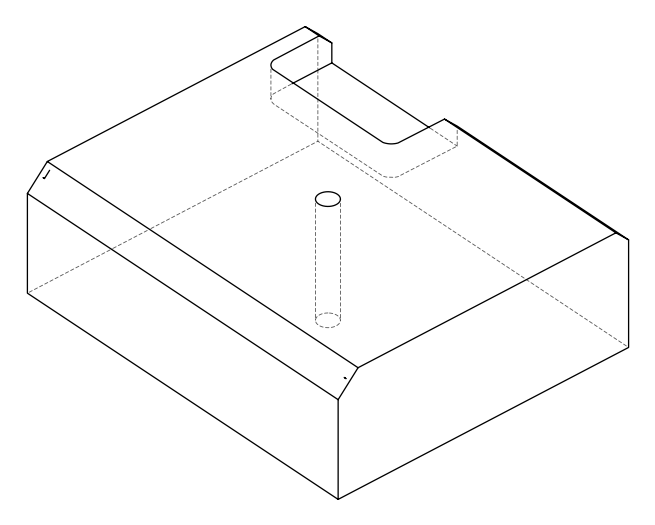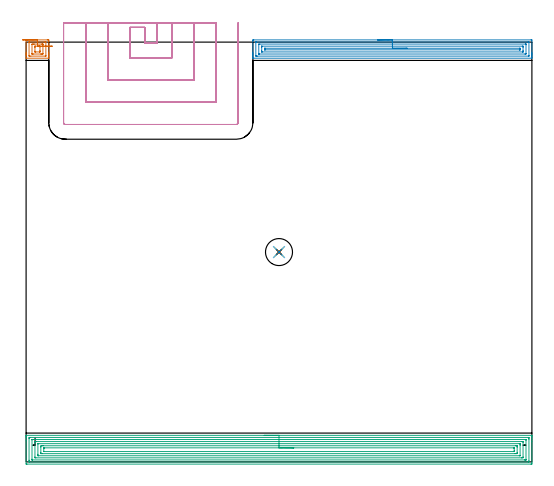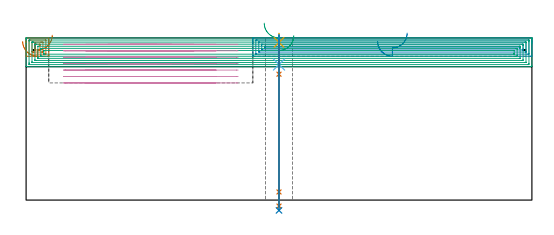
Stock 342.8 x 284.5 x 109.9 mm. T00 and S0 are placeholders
(PLAN: 8 operations, 5 tool changes, 45.7 min)
(1 AREA_MILL | FG_CHAMFER_SURFACE | UGT0205_001 | 0.82 min | 1695 mm3)
(2 AREA_MILL_1 | FG_CHAMFER_SURFACE_1 | UGT0205_001 | 7.78 min | 15050 mm3)
(3 AREA_MILL_2 | FG_CHAMFER_SURFACE_2 | UGT0205_001 | 19.57 min | 65179 mm3)
(4 MILL_SLOT | SLOT_PARTIAL_RECTANGULAR | UGT0201_094 | Follow Part, ap 5, ae 75% | 16.37 min | 274925 mm3)
(5 SPOT_DRILL | STEP1HOLE | NXT0321_9005460120000 | 0.05 min | 183 mm3)
(6 DRILL_BLIND_HOLE_INTO_CENTER | STEP1HOLE | NXT0301_128 | 0.08 min | 1726 mm3)
(7 GUN_DRILL_THROUGH_HOLE | STEP1HOLE | UGT0307_008 | 0.56 min | 8795 mm3)
(8 DRILL_TO_ENLARGE_THROUGH_HOLE | STEP1HOLE | UGT0301_252 | 0.48 min | 18160 mm3)
(TOOL UGT0205_001 | Chamfer Mill 20 x 3 x 45 deg. | D20 FL50 Z2)
(TOOL UGT0201_094 | End mill 20 mm | D20 FL38 Z4)
(TOOL NXT0321_9005460120000 | NC Spot Drill, 142deg, 12mm, Carbide, Uncoated | D12 PA142 FL30 Z2)
(TOOL NXT0301_128 | Carbide Drill 12mm [861.1-1200-036A1-GP GC34] | D12 PA150 FL37.4 Z2)
(TOOL UGT0307_008 | Gun Drill 11 mm | D11 PA130 FL24 Z1)
(TOOL UGT0301_252 | Twist Drill 18.3 mm | D18.3 PA118 FL135 Z2)
(OP 1 AREA_MILL)
G17 G21 G94 G90
T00 M6
G54
G17 G0 G90 X-2.3 Y286. S1061 M3
G43 Z119.9 H0
Z107.5
G94 G1 X-2.262 Z106.628 F250.
X-2.148 Z105.764
X-1.959 Z104.912
X-1.697 Z104.08
X-1.363 Z103.274
X-0.96 Z102.5
X-0.492 Z101.764
X0.04 Z101.072
X0.629 Z100.429
X1.272 Z99.84
X1.964 Z99.308
X2.7 Z98.84
X3.474 Z98.437
X4.28 Z98.103
X5.112 Z97.841
X5.964 Z97.652
X6.828 Z97.538
X7.7 Z97.5
X14.355
X14.823 Y285.999 Z97.501
X15.286 Y285.995 Z97.503
X15.391 Y285.991 Z97.506
X15.396 Y285.535 Z97.961
X15.4 Y284.964 Z98.533
Y277.594 Z105.9
Y276.972 Z106.525
Y276.712 Z106.785
Y276.09 Z107.407
Y275.829 Z107.667
Y275.308 Z108.191
Y274.586 Z108.913
Y274.065 Z109.434
X15.399 Y273.873 Z109.626
X15.39 Y273.606 Z109.892
X15.268 Y273.6 Z109.9
X0.132
X0.01 Y273.606 Z109.892
X0. Y273.874 Z109.624
Y275.308 Z108.191
Y275.829 Z107.667
Y276.09 Z107.407
Y276.712 Z106.785
Y276.972 Z106.525
Y277.594 Z105.9
Y285.535 Z97.961
X0.003 Y285.849 Z97.648
X0.01 Y285.992 Z97.505
X0.154 Y285.999 Z97.499
X0.577 Y286. Z97.5
X7.7
Y284.586 Z98.914
X12.22
X13.042 Y284.584 Z98.916
X13.114 Y284.583 Z98.917
X13.39 Y284.567 Z98.933
X13.394 Y284.487 Z99.013
X13.399 Y284.3 Z99.2
Y275.476 Z108.024
X13.393 Y275.121 Z108.379
X13.39 Y275.025 Z108.475
X13.349 Y275.021 Z108.479
X13.248 Y275.017 Z108.483
X13.042 Y275.015 Z108.485
X12.974 Y275.014 Z108.486
X3.18
X2.358 Y275.016 Z108.484
X2.286 Y275.017 Z108.483
X2.01 Y275.033 Z108.467
X2.006 Y275.113 Z108.387
X2.001 Y275.3 Z108.2
Y284.124 Z99.376
X2.007 Y284.479 Z99.021
X2.01 Y284.575 Z98.925
X2.051 Y284.579 Z98.921
X2.152 Y284.583 Z98.917
X2.358 Y284.585 Z98.915
X2.426 Y284.586 Z98.914
X7.7
Y283.172 Z100.328
X10.371
X10.976 Y283.171 Z100.329
X11.262 Y283.17 Z100.33
X11.356 Y283.167 Z100.333
X11.382 Y283.165 Z100.335
X11.39 Y283.116 Z100.384
X11.396 Y283.025 Z100.475
X11.399 Y282.888 Z100.612
Y276.712 Z106.788
X11.398 Y276.577 Z106.923
X11.39 Y276.444 Z107.056
X11.262 Y276.436 Z107.064
X10.655 Y276.43 Z107.07
X10.371 Y276.429 Z107.071
X9.767 Y276.428 Z107.072
X5.029
X4.424 Y276.429 Z107.071
X4.138 Y276.43 Z107.07
X4.044 Y276.433 Z107.067
X4.018 Y276.435 Z107.065
X4.01 Y276.484 Z107.016
X4.004 Y276.575 Z106.925
X4.001 Y276.712 Z106.788
Y282.888 Z100.612
X4.002 Y283.023 Z100.477
X4.01 Y283.156 Z100.344
X4.138 Y283.164 Z100.336
X4.744 Y283.17 Z100.33
X5.029 Y283.171 Z100.329
X5.633 Y283.172 Z100.328
X7.7
Y281.757 Z101.743
X8.59
X8.841
X9.31 Y281.755 Z101.745
X9.36 Y281.754 Z101.746
X9.388 Y281.751 Z101.749
X9.391 Y281.716 Z101.784
X9.396 Y281.546 Z101.954
X9.4 Y281.204 Z102.296
Y278.557 Z104.943
Y278.476 Z105.024
X9.397 Y278.075 Z105.425
X9.393 Y277.875 Z105.625
X9.39 Y277.854 Z105.646
X9.375 Y277.849 Z105.651
X9.321 Y277.846 Z105.654
X9.229 Y277.843 Z105.657
X6.559
X6.09 Y277.845 Z105.655
X6.04 Y277.846 Z105.654
X6.012 Y277.849 Z105.651
X6.009 Y277.884 Z105.616
X6.004 Y278.054 Z105.446
X6. Y278.396 Z105.104
Y281.043 Z102.457
Y281.124 Z102.376
X6.003 Y281.525 Z101.975
X6.007 Y281.725 Z101.775
X6.01 Y281.746 Z101.754
X6.025 Y281.751 Z101.749
X6.079 Y281.754 Z101.746
X6.171 Y281.757 Z101.743
X7.7
X8.572 Z101.781
X9.436 Z101.895
X10.288 Z102.083
X11.12 Z102.346
X11.926 Z102.68
X12.7 Z103.082
X13.436 Z103.551
X14.128 Z104.082
X14.771 Z104.672
X15.36 Z105.315
X15.891 Z106.007
X16.36 Z106.743
X16.763 Z107.517
X17.097 Z108.323
X17.359 Z109.155
X17.548 Z110.006
X17.662 Z110.871
X17.7 Z111.743
G0 Z119.9
M5
M2
(OP 2 AREA_MILL_1)
G17 G21 G94 G90
T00 M6
G54
G17 G0 G90 X238.25 Y286. S1061 M3
G43 Z119.9 H0
Z107.5
G94 G1 X238.288 Z106.628 F250.
X238.402 Z105.764
X238.591 Z104.912
X238.853 Z104.08
X239.187 Z103.274
X239.59 Z102.5
X240.058 Z101.764
X240.59 Z101.072
X241.179 Z100.429
X241.822 Z99.84
X242.514 Z99.308
X243.25 Z98.84
X244.024 Z98.437
X244.83 Z98.103
X245.662 Z97.841
X246.514 Z97.652
X247.378 Z97.538
X248.25 Z97.5
X342.219
X342.646 Y285.995 Z97.502
X342.79 Y285.991 Z97.506
X342.8 Y285.842 Z97.655
Y277.594 Z105.9
Y276.98 Z106.517
Y276.712 Z106.785
Y276.098 Z107.399
Y275.829 Z107.667
Y275.292 Z108.207
Y274.602 Z108.897
Y274.065 Z109.434
X342.799 Y273.882 Z109.617
X342.79 Y273.606 Z109.892
X342.664 Y273.6 Z109.9
X153.836
X153.71 Y273.606 Z109.892
X153.7 Y273.883 Z109.616
Y274.602 Z108.897
Y275.292 Z108.207
Y275.829 Z107.667
Y276.098 Z107.399
Y276.712 Z106.785
Y276.98 Z106.517
Y277.594 Z105.9
Y285.229 Z98.268
X153.703 Y285.536 Z97.961
X153.709 Y285.991 Z97.506
X153.818 Y285.995 Z97.503
X154.281 Y286. Z97.5
X248.25
Y284.586 Z98.914
X339.547
X340.438 Y284.585 Z98.915
X340.508 Y284.584 Z98.916
X340.79 Y284.57 Z98.93
X340.795 Y284.486 Z99.014
X340.799 Y284.295 Z99.205
Y275.471 Z108.029
X340.792 Y275.112 Z108.388
X340.788 Y275.021 Z108.479
X340.746 Y275.018 Z108.482
X340.643 Y275.015 Z108.485
X340.438 Y275.014 Z108.486
X156.953
X156.062 Y275.015 Z108.485
X155.992 Y275.016 Z108.484
X155.71 Y275.031 Z108.469
X155.705 Y275.114 Z108.386
X155.701 Y275.305 Z108.195
Y284.129 Z99.371
X155.708 Y284.488 Z99.012
X155.712 Y284.579 Z98.921
X155.754 Y284.582 Z98.918
X155.857 Y284.585 Z98.915
X156.062 Y284.586 Z98.914
X248.25
Y283.172 Z100.328
X338.37 Y283.171 Z100.329
X338.656 Y283.17 Z100.33
X338.751 Y283.168 Z100.332
X338.781 Y283.165 Z100.335
X338.79 Y283.157 Z100.343
X338.794 Y283.125 Z100.375
X338.798 Y283.031 Z100.469
X338.8 Y282.888 Z100.612
Y282.746 Z100.754
X338.799 Y276.712 Z106.788
X338.797 Y276.572 Z106.928
X338.789 Y276.436 Z107.064
X338.656 Y276.434 Z107.066
X338.051 Y276.429 Z107.071
X158.129
X157.844 Y276.43 Z107.07
X157.749 Y276.432 Z107.068
X157.719 Y276.435 Z107.065
X157.71 Y276.443 Z107.057
X157.706 Y276.475 Z107.025
X157.702 Y276.569 Z106.931
X157.7 Y276.712 Z106.788
Y276.854 Z106.646
X157.701 Y282.888 Z100.612
X157.703 Y283.028 Z100.472
X157.711 Y283.164 Z100.336
X157.844 Y283.167 Z100.333
X158.449 Y283.171 Z100.329
X248.25 Y283.172 Z100.328
Y281.757 Z101.743
X336.235
X336.707 Y281.755 Z101.745
X336.756 Y281.754 Z101.746
X336.784 Y281.751 Z101.749
X336.79 Y281.72 Z101.78
X336.795 Y281.546 Z101.954
X336.8 Y281.198 Z102.302
Y281.124 Z102.376
Y278.551 Z104.949
Y278.476 Z105.024
X336.797 Y278.072 Z105.428
X336.792 Y277.871 Z105.629
X336.79 Y277.851 Z105.649
X336.77 Y277.848 Z105.652
X336.715 Y277.845 Z105.655
X336.623 Y277.843 Z105.657
X160.265
X159.793 Y277.845 Z105.655
X159.744 Y277.846 Z105.654
X159.716 Y277.849 Z105.651
X159.71 Y277.88 Z105.62
X159.705 Y278.054 Z105.446
X159.7 Y278.402 Z105.098
Y278.476 Z105.024
Y281.049 Z102.451
Y281.124 Z102.376
X159.703 Y281.528 Z101.972
X159.708 Y281.729 Z101.771
X159.71 Y281.749 Z101.751
X159.73 Y281.752 Z101.748
X159.785 Y281.755 Z101.745
X159.877 Y281.757 Z101.743
X248.25
Y280.343 Z103.157
X334.306
X334.511 Y280.342 Z103.158
X334.649 Y280.34 Z103.16
X334.757 Y280.336 Z103.164
X334.792 Y280.332 Z103.168
X334.793 Y280.325 Z103.175
X334.796 Y280.241 Z103.259
X334.8 Y279.65 Z103.85
X334.799 Y279.359 Z104.141
X334.797 Y279.285 Z104.215
X334.794 Y279.268 Z104.232
X334.793 Y279.264 Z104.236
X334.751 Y279.262 Z104.238
X334.614 Y279.259 Z104.241
X334.409 Y279.257 Z104.243
X334.306
X162.194
X161.989 Y279.258 Z104.242
X161.852 Y279.26 Z104.24
X161.743 Y279.264 Z104.236
X161.708 Y279.268 Z104.232
X161.707 Y279.275 Z104.225
X161.704 Y279.359 Z104.141
X161.7 Y279.95 Z103.55
X161.701 Y280.241 Z103.259
X161.703 Y280.315 Z103.185
X161.706 Y280.332 Z103.168
X161.707 Y280.336 Z103.164
X161.749 Y280.338 Z103.162
X161.886 Y280.341 Z103.159
X162.091 Y280.343 Z103.157
X162.194
X248.25
X249.122 Z103.195
X249.986 Z103.309
X250.838 Z103.498
X251.67 Z103.76
X252.476 Z104.094
X253.25 Z104.497
X253.986 Z104.965
X254.678 Z105.496
X255.321 Z106.086
X255.91 Z106.729
X256.442 Z107.421
X256.91 Z108.157
X257.313 Z108.931
X257.647 Z109.737
X257.909 Z110.569
X258.098 Z111.42
X258.212 Z112.285
X258.25 Z113.157
G0 Z119.9
M5
M2
(OP 3 AREA_MILL_2)
G17 G21 G94 G90
T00 M6
G54
G17 G0 G90 X161.4 Y18. S1061 M3
G43 Z119.9 H0
G94 G1 X161.438 Z119.028 F250.
X161.552 Z118.163
X161.741 Z117.312
X162.003 Z116.48
X162.337 Z115.674
X162.74 Z114.9
X163.208 Z114.164
X163.74 Z113.472
X164.329 Z112.829
X164.972 Z112.239
X165.664 Z111.708
X166.4 Z111.24
X167.174 Z110.837
X167.98 Z110.503
X168.812 Z110.241
X169.664 Z110.052
X170.528 Z109.938
X171.4 Z109.9
X342.619
X342.791 Y17.997 Z109.888
X342.793 Y17.986 Z109.877
X342.8 Y17.613 Z109.513
Y17.357 Z109.257
Y16.641 Z108.536
Y15.399 Z107.296
Y13.991 Z105.886
Y-0.403 Z91.494
X342.796 Y-1.024 Z90.874
X342.791 Y-1.492 Z90.406
X342.649 Y-1.496 Z90.402
X342.172 Y-1.5 Z90.4
X0.628
X0.213 Y-1.496 Z90.402
X0.01 Y-1.492 Z90.406
X0. Y-1.286 Z90.611
Y14.253 Z106.149
Y16.641 Z108.536
Y17.357 Z109.257
Y17.614 Z109.513
X0.007 Y17.986 Z109.877
X0.009 Y17.997 Z109.888
X0.181 Y18. Z109.9
X171.4
Y16.586 Z108.486
X340.44 Y16.585 Z108.485
X340.772 Y16.579 Z108.479
X340.79 Y16.471 Z108.371
X340.797 Y16.232 Z108.132
X340.799 Y15.757 Z107.657
X340.8 Y15.346 Z107.246
X340.799 Y0.743 Z92.643
X340.798 Y0.333 Z92.233
X340.79 Y-0.074 Z91.826
X340.383 Y-0.084 Z91.816
X340.327 Y-0.085 Z91.815
X2.36
X2.028 Y-0.079 Z91.821
X2.01 Y0.029 Z91.929
X2.003 Y0.268 Z92.168
X2.001 Y0.743 Z92.643
X2. Y1.154 Z93.054
X2.001 Y15.757 Z107.657
X2.002 Y16.167 Z108.067
X2.01 Y16.573 Z108.473
X2.417 Y16.584 Z108.484
X2.473 Y16.585 Z108.485
X171.4 Y16.586 Z108.486
Y15.171 Z107.071
X338.595
X338.695 Y15.169 Z107.069
X338.774 Y15.165 Z107.065
X338.79 Y15.164 Z107.064
X338.794 Y15.134 Z107.034
X338.797 Y15.076 Z106.976
X338.799 Y14.874 Z106.774
X338.8 Y14.672 Z106.572
Y1.626 Z93.526
X338.799 Y1.425 Z93.325
X338.793 Y1.357 Z93.257
X338.79 Y1.337 Z93.237
X338.781 Y1.334 Z93.234
X338.746 Y1.332 Z93.232
X338.595 Y1.33 Z93.23
X338.002 Y1.328 Z93.228
X337.701
X4.205 Y1.329 Z93.229
X4.105 Y1.331 Z93.231
X4.026 Y1.334 Z93.234
X4.01 Y1.336 Z93.236
X4.006 Y1.366 Z93.266
X4.003 Y1.424 Z93.324
X4.001 Y1.626 Z93.526
X4. Y1.828 Z93.728
Y14.874 Z106.774
X4.001 Y15.075 Z106.975
X4.007 Y15.143 Z107.043
X4.01 Y15.163 Z107.063
X4.019 Y15.165 Z107.065
X4.055 Y15.168 Z107.068
X4.205 Y15.17 Z107.07
X4.798 Y15.171 Z107.071
X5.099
X171.4
Y13.757 Z105.657
X336.15
X336.667 Y13.753 Z105.653
X336.785 Y13.75 Z105.65
X336.791 Y13.547 Z105.447
X336.8 Y13.115 Z105.015
Y3.399 Z95.299
X336.79 Y2.954 Z94.854
X336.78 Y2.749 Z94.649
X336.567 Y2.746 Z94.646
X335.913 Y2.743 Z94.643
X335.677
X6.65
X6.133 Y2.747 Z94.647
X6.015 Y2.749 Z94.649
X6.009 Y2.953 Z94.853
X6. Y3.385 Z95.285
Y13.101 Z105.001
X6.01 Y13.546 Z105.446
X6.02 Y13.75 Z105.65
X6.233 Y13.754 Z105.654
X6.887 Y13.757 Z105.657
X7.124
X171.4
Y12.343 Z104.243
X334.245
X334.485 Y12.342 Z104.242
X334.645 Y12.339 Z104.239
X334.771 Y12.336 Z104.236
X334.791 Y12.329 Z104.229
X334.793 Y12.319 Z104.219
X334.796 Y12.224 Z104.124
X334.8 Y11.558 Z103.458
Y11.341 Z103.241
X334.799 Y4.275 Z96.175
X334.797 Y4.192 Z96.092
X334.794 Y4.172 Z96.072
X334.792 Y4.167 Z96.067
X334.764 Y4.164 Z96.064
X334.605 Y4.16 Z96.06
X334.365 Y4.157 Z96.057
X334.245
X8.555
X8.315 Y4.158 Z96.058
X8.155 Y4.161 Z96.061
X8.029 Y4.164 Z96.064
X8.009 Y4.171 Z96.071
X8.007 Y4.181 Z96.081
X8.004 Y4.275 Z96.175
X8. Y4.942 Z96.842
Y5.159 Z97.059
X8.001 Y12.224 Z104.124
X8.003 Y12.308 Z104.208
X8.006 Y12.328 Z104.228
X8.008 Y12.333 Z104.233
X8.036 Y12.336 Z104.236
X8.195 Y12.34 Z104.24
X8.435 Y12.343 Z104.243
X8.555
X171.4
Y10.929 Z102.829
X331.86
X332.337 Y10.927 Z102.827
X332.759 Y10.924 Z102.824
X332.79 Y10.921 Z102.821
X332.796 Y10.888 Z102.788
X332.799 Y10.458 Z102.358
X332.8 Y10. Z101.9
X332.799 Y6.468 Z98.368
X332.797 Y6.042 Z97.942
X332.793 Y5.591 Z97.491
X332.337 Y5.578 Z97.478
X331.916 Y5.574 Z97.474
X331.443 Y5.572 Z97.472
X331.025 Y5.571 Z97.471
X10.94
X10.463 Y5.573 Z97.473
X10.041 Y5.576 Z97.476
X10.01 Y5.579 Z97.479
X10.004 Y5.612 Z97.512
X10.001 Y6.042 Z97.942
X10. Y6.5 Z98.4
X10.001 Y10.032 Z101.932
X10.003 Y10.458 Z102.358
X10.007 Y10.909 Z102.809
X10.463 Y10.922 Z102.822
X10.884 Y10.926 Z102.826
X11.358 Y10.928 Z102.828
X11.775 Y10.929 Z102.829
X171.4
Y9.515 Z101.415
X330.609 Y9.514 Z101.414
X330.746 Y9.513 Z101.413
X330.779 Y9.511 Z101.411
X330.788 Y9.508 Z101.408
X330.792 Y9.501 Z101.401
X330.798 Y9.471 Z101.371
X330.799 Y9.44 Z101.34
X330.8 Y9.326 Z101.226
Y7.56 Z99.46
X330.799 Y7.311 Z99.211
X330.796 Y7.146 Z99.046
X330.79 Y7.014 Z98.914
X330.787 Y6.991 Z98.891
X330.781 Y6.989 Z98.889
X330.757 Y6.987 Z98.887
X330.548 Y6.985 Z98.885
X330.488
X12.191
X12.054 Y6.987 Z98.887
X12.021 Y6.989 Z98.889
X12.012 Y6.992 Z98.892
X12.008 Y6.999 Z98.899
X12.002 Y7.029 Z98.929
X12.001 Y7.06 Z98.96
X12. Y7.174 Z99.074
Y8.94 Z100.84
X12.001 Y9.189 Z101.089
X12.004 Y9.354 Z101.254
X12.01 Y9.486 Z101.386
X12.013 Y9.509 Z101.409
X12.019 Y9.511 Z101.411
X12.043 Y9.513 Z101.413
X12.252 Y9.514 Z101.414
X12.313 Y9.515 Z101.415
X171.4
X172.272 Z101.453
X173.136 Z101.567
X173.988 Z101.755
X174.82 Z102.018
X175.626 Z102.352
X176.4 Z102.754
X177.136 Z103.223
X177.828 Z103.754
X178.471 Z104.344
X179.06 Z104.987
X179.592 Z105.679
X180.06 Z106.415
X180.463 Z107.188
X180.797 Z107.994
X181.059 Z108.826
X181.248 Z109.678
X181.362 Z110.543
X181.4 Z111.415
G0 Z119.9
M5
M2
(OP 4 MILL_SLOT)
G17 G21 G94 G90
T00 M6
G54
G17 G0 G90 X88.7 Y297.5 S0 M3
G43 Z119.9 H0
Z105.543
G94 G1 Y294.5 F250.
Y283.7 F500.
X80.4
Y294.5
X70.4
Y273.7
X98.7
Y294.5
Y297.5 F250.
X55.4
Y294.5
Y258.7 F500.
X113.7
Y294.5
Y297.5 F250.
X40.4
Y294.5
Y243.7 F500.
X128.7
Y294.5
Y297.5 F250.
X25.4
Y294.5
Y229.9 F500.
G3 X26.6 Y228.7 R1.2
G1 X142.5
G3 X143.7 Y229.9 R1.2
G1 Y294.5
Y297.5 F250.
G0 X88.7 Z101.186
G1 Y294.5
Y283.7 F500.
X80.4
Y294.5
X70.4
Y273.7
X98.7
Y294.5
Y297.5 F250.
X55.4
Y294.5
Y258.7 F500.
X113.7
Y294.5
Y297.5 F250.
X40.4
Y294.5
Y243.7 F500.
X128.7
Y294.5
Y297.5 F250.
X25.4
Y294.5
Y229.9 F500.
G3 X26.6 Y228.7 R1.2
G1 X142.5
G3 X143.7 Y229.9 R1.2
G1 Y294.5
Y297.5 F250.
G0 X88.7 Z96.829
G1 Y294.5
Y283.7 F500.
X80.4
Y294.5
X70.4
Y273.7
X98.7
Y294.5
Y297.5 F250.
X55.4
Y294.5
Y258.7 F500.
X113.7
Y294.5
Y297.5 F250.
X40.4
Y294.5
Y243.7 F500.
X128.7
Y294.5
Y297.5 F250.
X25.4
Y294.5
Y229.9 F500.
G3 X26.6 Y228.7 R1.2
G1 X142.5
G3 X143.7 Y229.9 R1.2
G1 Y294.5
Y297.5 F250.
G0 X88.7 Z92.471
G1 Y294.5
Y283.7 F500.
X80.4
Y294.5
X70.4
Y273.7
X98.7
Y294.5
Y297.5 F250.
X55.4
Y294.5
Y258.7 F500.
X113.7
Y294.5
Y297.5 F250.
X40.4
Y294.5
Y243.7 F500.
X128.7
Y294.5
Y297.5 F250.
X25.4
Y294.5
Y229.9 F500.
G3 X26.6 Y228.7 R1.2
G1 X142.5
G3 X143.7 Y229.9 R1.2
G1 Y294.5
Y297.5 F250.
G0 X88.7 Z88.114
G1 Y294.5
Y283.7 F500.
X80.4
Y294.5
X70.4
Y273.7
X98.7
Y294.5
Y297.5 F250.
X55.4
Y294.5
Y258.7 F500.
X113.7
Y294.5
Y297.5 F250.
X40.4
Y294.5
Y243.7 F500.
X128.7
Y294.5
Y297.5 F250.
X25.4
Y294.5
Y229.9 F500.
G3 X26.6 Y228.7 R1.2
G1 X142.5
G3 X143.7 Y229.9 R1.2
G1 Y294.5
Y297.5 F250.
G0 X88.7 Z83.757
G1 Y294.5
Y283.7 F500.
X80.4
Y294.5
X70.4
Y273.7
X98.7
Y294.5
Y297.5 F250.
X55.4
Y294.5
Y258.7 F500.
X113.7
Y294.5
Y297.5 F250.
X40.4
Y294.5
Y243.7 F500.
X128.7
Y294.5
Y297.5 F250.
X25.4
Y294.5
Y229.9 F500.
G3 X26.6 Y228.7 R1.2
G1 X142.5
G3 X143.7 Y229.9 R1.2
G1 Y294.5
Y297.5 F250.
G0 X88.7 Z79.4
G1 Y294.5
Y283.7 F500.
X80.4
Y294.5
X70.4
Y273.7
X98.7
Y294.5
Y297.5 F250.
X55.4
Y294.5
Y258.7 F500.
X113.7
Y294.5
Y297.5 F250.
X40.4
Y294.5
Y243.7 F500.
X128.7
Y294.5
Y297.5 F250.
X25.4
Y294.5
Y229.9 F500.
G3 X26.6 Y228.7 R1.2
G1 X142.5
G3 X143.7 Y229.9 R1.2
G1 Y294.5
Y297.5 F250.
G0 Z119.9
M5
M2
(OP 5 SPOT_DRILL)
G17 G21 G94 G90
T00 M6
G54
G17 G0 G90 X171.4 Y142.2 S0 M3
G43 Z119.9 H0
G94 G81 G98 Z106.9 F250. R112.9
G80
M5
M2
(OP 6 DRILL_BLIND_HOLE_INTO_CENTER)
G17 G21 G94 G90
T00 M6
G54
G17 G0 G90 X171.4 Y142.2 S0 M3
G43 Z119.9 H1
G94 G81 G98 Z91.9 F250. R111.9
G80
M5
M2
(OP 7 GUN_DRILL_THROUGH_HOLE)
G17 G21 G94 G90
T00 M6
G54
G17 G0 G90 X171.4 Y142.2 M8
G43 Z119.9 H0
Z105.04
S716 M3
G94 G1 Z85.309 F125. M26
G4 X.084
Z5.5 F250.
G4 X.084
Z-4.065 F125.
G4 X.084
M5
M9
G0 Z105.04
Z119.9
M2
(OP 8 DRILL_TO_ENLARGE_THROUGH_HOLE)
G17 G21 G94 G90
T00 M6
G54
G17 G0 G90 X171.4 Y142.2 S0 M3
G43 Z119.9 H0
G94 G73 G98 Z-6.998 F250. Q16.7 R111.9
G80
M5
M2
